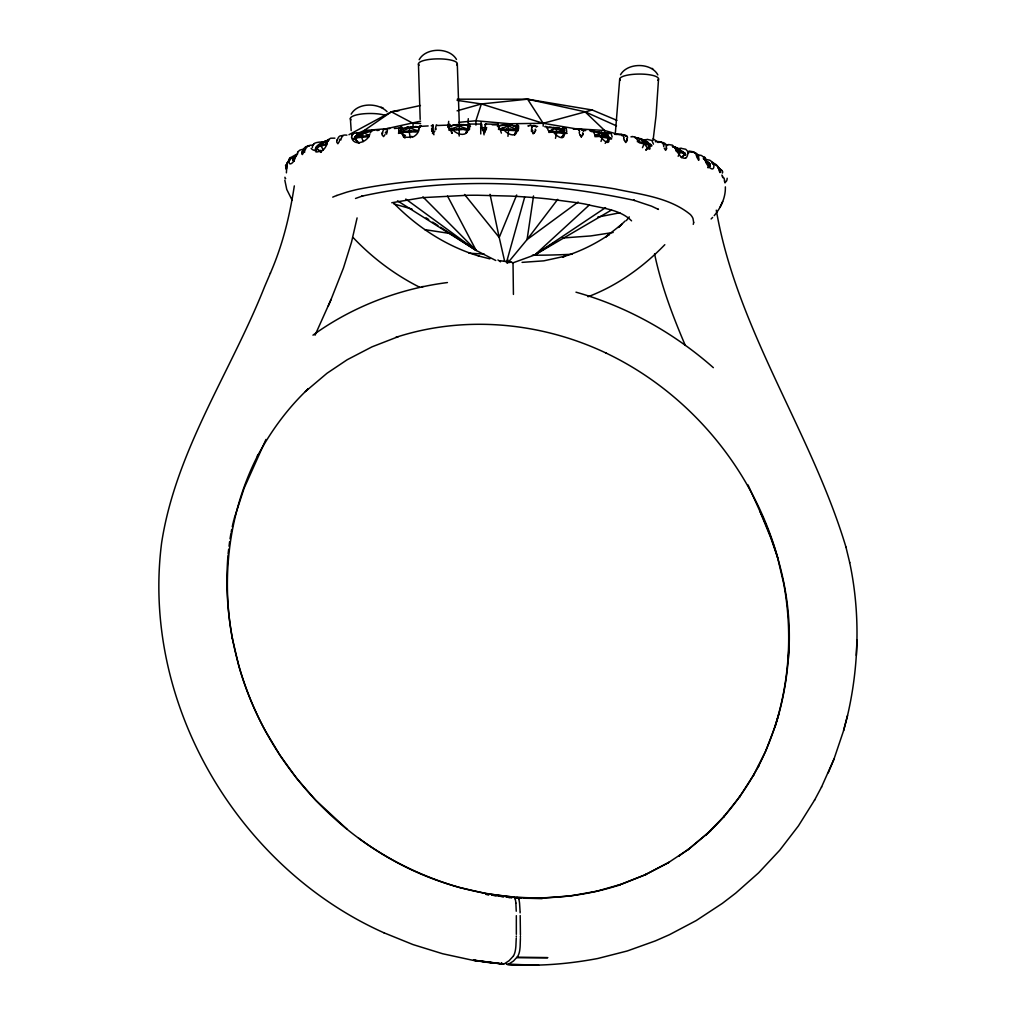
<?xml version="1.0" encoding="UTF-8"?>
<svg xmlns="http://www.w3.org/2000/svg" width="1016" height="1016" viewBox="0 0 1016 1016"><rect width="100%" height="100%" fill="white"/><g stroke="black" fill="none" stroke-linecap="round" stroke-linejoin="round"><path stroke-width="1.5" d="M520.421 934.796L520.192 915.53M520.421 935.99L520.408 937.4M666.534 148.755L665.645 150.368L664.261 148.209M582.74 134.48L582.74 134.76A8.547 7.379 1.7 0 1 582.714 135.217L581.279 136.919M725.068 182.537L724.027 177.978M516.331 934.326L516.331 915.67M520.408 938.365L520.141 946.201A15.405 4.597 -86 0 1 519.748 950.074L519.494 951.509A9.182 2.743 -86 0 1 518.757 954.126L518.554 954.646A14.846 4.432 -86 0 1 517.855 956.081L517.741 956.272A22.149 6.617 -86 0 1 517.563 956.564L513.474 961.022L508.343 964.362L538.658 965.098L507.721 964.463A22.149 6.617 -86 0 1 507.581 964.463L507.53 964.463C537.718 966.572 568.096 964.095 597.789 958.494L627.291 950.963L655.409 940.88L669.455 934.695L696.15 920.598L722.389 903.351L735.698 893.14L758.596 872.846L779.729 850.227L798.411 825.919L814.667 799.948M485.775 127.66L485.75 128.537M788.937 647.522L788.962 646.608L788.124 661.314C793.191 609.638 781.837 557.657 759.79 510.972L770.788 537.807L777.608 557.53M431.648 128.664L431.648 129.54M516.306 935.977L516.293 936.841M693.661 222.415L692.988 218.453A127.495 32.563 -0.4 0 0 690.359 214.528C669.404 197.358 640.702 194.488 615.061 188.938A240.652 61.468 -0.4 0 0 596.71 186.131C517.487 176.809 436.131 173.825 357.48 189.408A127.495 32.563 -0.4 0 0 346.354 192.291L336.766 195.478M516.255 938.174L515.899 945.871A15.405 4.547 -85.3 0 1 515.468 949.744L515.188 951.179A9.182 2.718 -85.3 0 1 514.439 953.795L514.21 954.354A14.846 4.394 -85.3 0 1 513.512 955.751M653.453 144.132L651.853 140.462L647.611 139.446M312.42 147.46L312.458 146.926A7.442 5.893 4.2 0 1 312.598 145.453M821.474 787.146L833.984 759.092L843.572 730.682L847.535 715.543C859.117 665.391 860.374 612.635 849.617 562.216M856.933 640.093L856.336 655.422M382.067 133.401L382.156 132.524M619.684 79.159L615.417 132.359M658.546 78.892L656.057 115.633L653.097 140.284M535.267 130.734L535.241 131.102A8.56 7.303 -16.5 0 1 535.241 131.559M228.003 555.333C222.885 615.747 236.436 677.316 265.189 730.593L279.946 755.218L296.824 778.497L315.671 800.214L347.129 829.272M302.146 153.086L302.171 154.191M483.908 132.613L484.238 129.667L486.385 129.692M484.962 132.639L485.204 124.523A35.09 1.676 -89.8 0 1 485.394 124.028L497.98 124.295M788.175 660.387C786.295 683.07 781.952 705.536 774.89 727.177L778.815 714.21M513.423 294.424L513.042 264.211A7.163 2.121 -85.7 0 0 512.255 262.42L500.088 260.706M285.775 167.716L285.953 166.599M626.326 220.612L629.26 216.891M507.949 136.334L508.699 128.854L507.136 124.955M228.117 553.822L228.676 549.275M229.044 546.252L229.603 541.706M435.216 129.388L436.347 124.841A35.23 5.118 87.3 0 1 437.134 125.362L437.299 125.501M612.178 137.02L611.099 133.426L607.708 132.613M698.881 159.791L698.894 158.801A8.484 5.791 51 0 0 698.703 158.407M562.153 137.477L564.248 133.579L564.553 130.226L557.759 127.686L546.519 127.483M533.527 195.961L527.075 239.573L507.568 263.169M336.868 140.665L337.045 139.763M710.095 165.849L709.6 163.639L703.313 158.496L710.133 164.351L709.409 166.903L709.968 164.084M230.022 538.848L230.924 533.451M535.165 131.648L533.121 133.858M294.322 185.89C289.573 216.573 282.715 244.729 270.332 273.279M231.191 532.105L231.712 529.425M357.099 217.907L351.523 242.151L343.446 268.021L330.962 299.695L315.049 335.191M385.407 133.032L385.585 132.143M566.75 132.004L566.318 128.626L563.804 127.762M293.192 158.585L293.865 161.239L293.192 158.585L296.113 155.6M286.296 165.799L285.75 168.148M466.408 132.944L467.043 128.816L470.446 126.505C463.321 123.787 455.155 123.774 448.158 126.898L450.863 129.108L468.973 129.261M315.582 148.247L315.506 150.203C315.316 144.145 323.939 141.935 328.689 140.081C323.685 140.64 321.234 145.733 316.471 146.863L316.484 148.095L320.751 152.387M232.245 526.758L233.782 520.116M302.4 151.575L302.679 150.647M434.924 130.988L433.248 132.829L431.813 131.039M843.572 730.682L847.535 715.543M234.124 518.808L244.119 488.15L265.976 439.445M339.484 140.665L339.903 139.141M459.321 124.663L459.181 136.055M555.473 138.328L557.022 131.369L555.333 128.283L553.669 127.381M506.463 262.484L524.637 197.269M303.797 151.981L303.936 151.473M303.657 152.476L302.336 154.597M518.541 129.057L518.617 125.781L517.246 124.854M385.051 134.569L383.578 136.589L382.143 134.988A8.484 7.29 4.8 0 1 382.105 134.531L382.067 134.163M285.712 168.91L285.915 168.25M289.509 159.842C287.274 167.589 294.805 162.763 294.983 157.594M339.217 141.63L337.871 143.751L336.779 142.253A8.496 7.074 -26.1 0 1 336.702 141.808L336.791 141.338A12.357 10.541 23.3 0 1 336.956 140.678M418.821 128.651L419.608 126.009L420.51 125.806M286.347 165.049L286.69 164.097A8.941 8.585 24 0 1 289.877 160.007M719.976 172.593L719.214 170.802M304.152 150.762L304.495 149.809M286.741 164.135L287.096 163.157M616.903 120.345L592.201 109.982L527.583 99.187L481.368 103.95L475.894 120.764L475.933 125.12M775.068 726.618L765.632 751.23L753.567 775.094L753.923 774.484L739.407 797.179L740.004 796.315L723.557 817.042L724.459 816.013L706.018 834.873C727.583 815.251 744.918 791.451 758.723 765.848L757.733 767.715C786.93 711.467 795.211 645.579 783.692 583.476L783.857 584.213L777.278 556.222C752.259 468.16 688.505 392.189 605.726 352.908L606.361 353.2C541.363 322.237 464.782 314.884 395.973 337.325L398.043 336.74L371.945 346.875L347.193 359.74L327.038 373.24L305.371 391.554L308.356 388.696C287.668 408.178 270.777 431.317 257.34 456.298L258.331 454.444C229.133 510.692 220.853 576.567 232.372 638.67L232.207 637.946L238.785 665.925C263.804 753.986 327.558 829.958 410.324 869.252L409.702 868.959C474.701 899.909 551.269 907.275 620.09 884.834L618.02 885.419L644.119 875.271L668.871 862.419M468.643 128.346L469.087 124.142M418.643 129.184L418.262 130.112M295.059 157.391L296.253 154.432L297.155 154.292M270.472 272.961L264.592 286.702C230.708 372.148 175.831 450.596 161.633 542.76C140.97 702.869 237.287 867.296 383.883 932.764L384.111 932.853M514.82 135.001L516.496 129.502L518.312 127.317L511.391 125.07L498.767 125.641M465.938 132.906L467.055 130.061L468.973 129.984M516.687 194.996L499.212 237.477L504.609 261.099M833.984 759.092L828.231 772.871M328.32 305.867L331.089 299.39M601.002 141.427L602.78 135.953L600.24 132.779L597.726 131.788L591.185 131.547M370.408 132.753L371.754 130.607L373.926 130.264M714.197 215.659C720.903 207.683 725.742 197.485 725.361 186.868M351.815 135.204L353.543 133.388L356.54 132.969M506.844 262.788L508.064 260.071M369.811 134.112C368.008 142.151 353.416 147.168 351.473 136.969M720.23 206.769L722.643 201.587M351.155 114.173C357.784 102.375 378.282 102.578 387.058 111.684M419.189 59.69C425.958 47.269 449.504 47.193 456.476 59.436M620.547 74.727C627.482 62.459 651.243 62.446 657.847 74.905M326.288 143.218L327.431 140.97M814.502 800.265L821.639 786.841M515.976 127.889L516.572 126.797L518.312 127.317M514.35 134.607L516.496 130.734L518.236 130.746L518.236 130.035L507.911 125.819L502.895 124.828L498.894 125.933M642.48 147.663L644.703 142.583L641.325 139.281L634.594 137.49M513.474 955.827L513.398 955.954A22.149 6.541 -85.3 0 1 513.22 956.247L509.181 960.628L504.038 964.032L473.672 960.196L503.479 964.133A22.149 6.541 -85.3 0 1 503.238 964.133L472.643 960.26L442.595 953.732L413.004 944.575L383.883 932.764M606.628 142.265L609.219 138.468L607.987 135.103L601.523 132.27L597.726 131.788M561.619 137.363L564.248 133.579L565.772 133.667L565.772 132.956L555.333 128.283L549.58 127.064L547.078 127.686M357.861 142.507L355.105 138.786L356.667 135.382L362.979 132.398L370.395 131.242L363.982 132.88L352.92 139.357L357.937 137.643L369.113 136.614L369.1 135.382L362.979 132.398L360.782 134.531M678.129 156.274L680.91 151.333L676.3 150.559L675.234 148.539M557.721 199.339L527.075 239.573L578.142 202.032M297.586 152.044L299.974 150.076L303.378 149.162M290.627 157.632L296.189 154.483M293.192 159.131L295.707 156.566L294.069 157.213L294.069 158.445M315.595 148.781L318.148 146.761L325.196 144.894L326.987 143.65L324.599 141.453L328.727 140.119M432.232 125.235L432.537 125.006A34.087 4.978 87.4 0 1 433.375 125.514L431.228 125.781M646.036 150.266L650.075 145.39L650.075 144.145L641.337 138.811L637.959 138.151M605.168 143.345L609.219 138.468L611.556 138.976M698.665 160.325L696.963 157.34M328.371 139.586L330.759 138.201L334.912 138.163M354.762 137.452L356.667 135.382L359.41 134.823M645.884 149.746L650.075 145.39L651.751 145.987M711.137 218.961L712.622 217.424M681.634 157.658L684.822 154.407L684.809 153.175L676.694 147.828L672.503 146.494L676.694 147.828L684.555 154.369M313.792 144.12C314.452 141.834 325.641 141.516 321.64 142.735M293.116 159.309L296.151 156.248M664.82 244.691C643.166 267.056 617.207 285.712 587.985 296.748M724.992 182.829L724.357 180.823M707.707 833.463L710.692 830.605L689.026 848.919L667.995 862.902L668.706 862.47L645.681 874.573L646.316 874.268L622.49 883.869L596.557 891.286L597.243 891.134L570.789 895.871L543.814 897.979L515.772 897.623M625.119 221.018L618.325 227.482L621.703 224.333L605.625 236.995L609.448 234.366C595.097 244.196 579.285 251.904 562.597 256.921L564.756 256.273L543.789 260.845L522.072 262.369M706.336 834.555L707.263 833.692L687.946 849.719L689.432 848.601L678.663 856.209L679.513 855.637M512.94 262.852L534.911 254.864L589.432 204.876M681.444 157.493L684.822 154.407L685.635 155.08M707.86 167.602L710.133 165.583L707.847 167.488M317.64 147.142L325.907 140.945M354.584 137.02L356.667 135.382M528.879 125.793L527.875 125.946M312.966 335.166C352.4 306.667 399.212 288.709 447.434 282.55M357.162 133.617L364.134 130.543L391.376 111.823L420.434 105.512M611.518 210.02L534.911 254.864L605.574 207.62M411.696 126.809L398.513 132.867M534.911 254.864L554.914 242.202M534.289 133.223L532.994 133.058L532.117 131.483M316.471 146.863L320.865 144.412M348.971 134.709L391.376 111.823L399.059 110.693M383.756 129.007L387.071 129.286L384.899 129.54M387.274 128.613L389.75 128.6M363.195 141.605L361.29 136.119L363.982 132.88L366.687 131.826M509.219 262.56L511.086 261.938M511.556 897.636L513.22 897.128M404.673 128.41L407.556 127.127L420.319 127.127M564.248 133.579L552.983 132.055L548.831 132.423L548.818 131.178L557.759 127.686L564.553 130.226M467.055 130.061L463.029 129.464L449.034 130.34L449.021 129.629L463.614 124.587L469.964 126.022M498.462 129.451L511.391 125.07L516.572 126.797M709.397 166.192L708.762 167.678M342.722 135.446L344.272 135.077A24.028 14.859 77.5 0 1 345.288 135.039L346.431 135.103A45.847 28.346 77.5 0 1 346.888 135.153M403.695 137.211L400.736 129.667L407.556 127.127L417.195 130.619L417.208 131.851L405.079 132.093L398.513 133.413M306.464 146.634L308.216 146.152A22.784 19.228 65.2 0 1 309.435 145.974M308.318 145.783L310.426 145.237A23.546 19.863 64.9 0 1 311.455 145.11M545.351 126.365L546.798 126.759L548.322 130.607M355.511 198.463L362.775 195.885L361.848 196.177C451.129 176.466 545.529 181.229 634.53 200.431L633.603 200.177L651.599 206.184L658.457 209.423L657.682 208.953M292.214 158.382L293.421 158.013M355.105 137.554L369.1 135.382M448.158 126.898L455.041 124.739L467.043 128.816M364.134 130.543L386.321 128.74L420.624 121.171M457.073 110.833L481.368 103.95L543.166 123.292L575.259 128.702L604.609 130.48L619.646 134.823M619.836 212.776L597.789 217.081M592.201 109.982L543.166 123.292L509.638 123.749L475.894 120.764L458.826 122.339M391.782 202.743L422.288 197.65L467.487 195.288A173.38 44.285 -0.4 0 1 477.507 195.237L510.337 196.075A201.384 51.435 -0.4 0 1 548.577 198.971L577.672 202.806A173.393 44.298 -0.4 0 1 585.851 204.229C601.18 208.255 619.823 209.093 631.558 220.84M400.736 129.667L403.238 129.057M323.304 149.911L320.51 144.996L325.184 144.17M401.549 131.788L417.195 130.619M563.88 127.749L563.956 127.724A47.257 16.789 88.8 0 0 562.483 128.435M613.156 232.474L590.766 235.928L562.496 238.011M352.12 134.582L352.768 134.455M501.383 133.121L500.456 130.264L502.488 129.87L516.496 130.734M590.499 130.429L592.976 130.975L594.957 134.823M357.403 133.579L358.75 133.337M421.691 286.766L423.253 286.512M377 130.531L379.133 130.251M498.335 127.838L500.444 129.032L516.496 129.502M394.322 128.511L399.593 128.003M594.868 136.652L598.945 136.462L609.219 138.468M632.117 136.474L635.546 137.16L638.01 141.122M401.104 127.864L402.615 127.724M548.818 131.178L564.248 132.347M421.246 126.34L428.155 125.933M572.351 254.241L568.02 254.445A216.484 55.296 -0.4 0 1 541.325 255.181L536.867 255.219M480.543 127.813L486.677 127.559M437.883 125.476L449.821 125.057M668.465 144.513L672.427 145.161L674.942 147.968M603.25 133.655L601.523 132.27L594.855 135.407L602.78 135.953L611.556 138.43M689.102 151.841L694.627 152.476M468.922 124.714L470.09 124.701M457.302 99.2L527.583 99.187L585.025 111.773L616.509 125.882M468.998 124.041L480.174 124.066M480.974 124.689L481.419 124.498A33.934 1.6 -89.6 0 1 481.609 124.016L482.143 128.524M485.153 124.714L485.927 124.714M681.05 148.336L685.787 149.263L688.226 152.019A7.887 5.982 10 0 1 688.365 152.718M523.913 898.246L542.392 898.462L524.116 898.157M391.376 111.823L413.029 123.317L420.599 123.431M492.163 124.79L496.824 124.866M516.496 898.017L521.068 898.093M642.366 140.983L641.337 138.811L637.337 141.668L644.703 142.583L651.739 145.453M517.97 125.501L516.445 125.438L516.458 126.479M650.075 145.39L639.318 142.799L639.318 142.088M342.951 135.687L342.494 135.674A23.228 14.376 77.7 0 0 341.071 135.725L339.788 136.081A8.941 5.524 77.6 0 0 337.375 140.03M507.492 964.463L507.416 964.451A14.846 4.432 -86 0 1 506.705 964.184M688.962 151.041L692.607 151.663A8.954 7.353 -67.9 0 1 696.608 155.435M537.616 126.467L532.575 125.984A35.128 7.645 -87.1 0 1 533.73 125.476M697.484 154.673L701.523 155.512L703.936 157.455M705.142 159.296L709.74 160.198L712.762 162.382M562.47 128.257L565.391 128.511M573.354 129.248L574.497 129.159A33.998 12.725 -84.2 0 1 576.656 128.702L577.444 129.007M579.006 129.819L578.002 129.502A35.141 13.183 -84.4 0 1 579.996 129.057L580.949 129.35M581.495 130.086L585.749 130.543M503.085 964.12L503.123 964.133A14.846 4.394 -85.3 0 1 502.387 963.854M684.822 154.407L683.222 153.086L676.313 151.27L676.3 150.559L680.771 156.731M505.981 897.039L510.032 897.547M449.948 233.489L424.701 229.616M513.461 897.141L486.55 893.686L459.461 887.501C423.253 876.986 388.772 860.488 358.457 838.01M488.81 894.69L485.8 894.283L488.671 894.677M491.82 895.096L503.86 896.709M506.87 897.115L511.378 897.725M491.592 895.083L495.986 895.68M498.907 896.087L503.288 896.683M605.777 133.058L609.829 133.629M457.086 100.343L481.368 103.95M473.304 960.272L491.274 962.952M614.502 134.315L617.08 134.48A33.947 17.869 -80.9 0 1 620.116 134.137L621.208 134.48M621.297 135.395L622.757 135.636M625.488 136.093L627.393 136.423M604.101 134.353L607.987 135.103M643.585 141.224L647.243 141.935M712.572 163.728L714.159 164.122M646.138 140.043L644.944 139.789A47.066 30.899 -86.2 0 1 647.471 139.497M708.292 163.538L706.222 161.747L708.279 162.306L708.292 163.538L709.968 164.795M593.915 131.305L600.24 132.779L609.219 137.236M411.975 209.042L394.068 204M419.71 127.432L415.849 126.505L410.324 127.724L408.953 130.81L410.337 137.77M489.852 258.864L478.333 255.905L478.968 256.07C446.469 246.342 417.22 227.216 393.598 203.035M635.94 137.846L641.325 139.281L650.075 144.145M672.541 146.533L676.694 147.828M575.983 292.176C626.732 306.438 673.849 332.842 713.359 367.665M677.926 148.514L680.275 149.314M680.91 151.333L684.809 153.175L685.635 154.546M565.772 132.956L567.144 133.426M663.118 142.659L661.391 142.278A35.23 23.863 -76.4 0 0 657.797 142.443M660.387 141.999L658.965 141.643A34.061 23.063 -76.2 0 0 655.32 141.757M713.943 163.462L711.987 162.877A23.266 21.78 -45.4 0 0 711.594 162.801M624.408 134.988L623.062 134.671A35.077 18.491 -81.1 0 0 621.259 134.785M717.728 167.742L718.642 168.173M383.311 108.191L381.089 107.137M652.043 68.389L652.755 68.732M495.795 260.49L476.148 250.431L397.497 200.838M684.809 153.175L675.234 147.333M419.862 287.337C394.906 274.841 372.3 257.835 353.136 237.566M432.422 133.287L433.438 133.833M449.44 124.511L448.589 125.666L449.009 128.689M718.82 168.275L720.115 169.24M426.072 217.818L428.701 219.532M432.664 222.11L437.934 225.539M440.563 227.254L476.148 250.431L447.548 196.075M653.123 138.773L656.971 141.465M497.942 259.969L500.507 261.823M405.79 199.047L476.148 250.431L422.935 196.901M530.581 125.552L530.123 125.324A34.011 7.379 -87 0 0 528.879 125.832M316.484 148.095L321.031 152.184M585.025 111.773L604.609 130.48L604.647 134.836M498.208 124.231L499.3 128.499M355.105 138.786L359.067 143.243M464.553 194.462L499.212 237.477L490.03 194.31M401.549 133.02L404.952 138.062M527.583 99.187L543.166 123.292L543.192 126.187M292.151 200.216L286.753 189.433L284.823 180.175M450.863 129.108L452.234 133.147M748.017 484.924L759.981 511.391M685.305 345.44C672.63 315.798 661.149 285.445 654.558 253.809M718.236 167.704L718.604 168.669M722.173 172.441L722.427 173.101M696.366 155.6L696.709 156.528M698.348 156.388L698.627 157.29M663.499 145.72L663.791 146.634M518.795 899.3L519.074 900.278A13.945 4.166 -86 0 1 519.557 903.338L520.04 910.831M515.15 899.02L515.417 899.998A13.945 4.128 -85.3 0 1 515.849 903.059M450.875 130.353L451.79 133.21M719.531 169.558L719.188 168.618A8.941 8.293 -7 0 0 714.845 164.541M713.791 164.325C715.01 174.993 705.206 164.643 705.117 159.436A46.52 43.548 -76 0 0 704.494 159.296M846.049 547.433L845.934 547.002C811.2 431.66 737.006 329.997 716.293 210.172M666.166 146.368L666.382 147.257M623.646 138.062L624.205 140.132M398.831 131.559L398.678 130.848M482.397 130.023L484.022 131.889L485.559 130.048A8.572 6.972 -32.8 0 0 485.724 129.667M845.934 547.002L849.719 562.648M579.196 132.499L579.387 133.388M626.77 138.557L626.923 139.446M688.429 152.718L688.518 153.416M449.237 126.403L449.428 127.495M719.899 171.094L720.027 172.187M531.762 129.87L531.622 128.981M582.625 132.842L582.727 133.718M431.698 130.213L431.749 130.683A8.496 6.985 28.2 0 0 431.902 131.039M515.861 903.046L516.255 911.238M535.241 129.172L535.28 130.061M350.368 118.593L351.193 130.594M666.521 148.399L666.496 148.031A12.383 10.706 1.8 0 0 666.318 147.269M459.346 125.438L457.302 63.703M420.18 119.405L418.452 63.97M520.078 911.758L520.116 912.863M709.041 163.055L709.041 163.766M707.339 162.103L707.352 162.814M685.317 153.937L685.33 154.648M684.111 152.933L684.111 153.645M682.142 152.006L682.142 152.718M679.513 151.206L679.526 151.93M651.002 144.869L651.002 145.593M648.97 143.967L648.97 144.678M646.265 143.167L646.265 143.891M643.014 142.545L643.026 143.256M610.476 137.909L610.476 138.621M607.809 137.109L607.809 137.82M604.571 136.462L604.571 137.185M600.9 136.004L600.913 136.716M596.913 135.725L596.925 136.436M562.597 132.283L562.597 133.007M558.965 131.801L558.965 132.512M555.028 131.496L555.028 132.22M550.901 131.407L550.901 132.118M514.655 129.515L514.655 130.226M510.731 129.197L510.731 129.908M506.641 129.07L506.641 129.794M502.488 129.159L502.488 129.87M500.444 129.032L500.456 130.264M465.061 128.93L465.061 129.642M460.947 128.803L460.959 129.515M456.819 128.88L456.832 129.591M452.793 129.159L452.793 129.87M415.125 130.848L415.138 131.559M413.029 123.317L413.055 127.66M410.985 130.937L410.985 131.661M406.984 131.242L406.997 131.953M403.263 131.724L403.263 132.448M399.961 132.398L399.961 133.109M367.055 135.75L367.055 136.462M363.131 136.119L363.131 136.83M359.562 136.665L359.562 137.389M356.438 137.389L356.451 138.113M353.924 138.252L353.936 138.976M321.932 144.856L321.932 145.567M319.253 145.669L319.253 146.393M317.221 146.609L317.221 147.333M315.925 147.637L315.938 148.349M294.792 156.959L294.792 157.683M293.535 157.975L293.535 158.699M293.395 160.096L293.395 160.807M293.053 159.042L293.129 160.553M398.615 130.162L399.377 127.724L401.244 127.203A46.85 15.456 -85.8 0 1 402.641 127.495M351.015 119.85A19.431 4.966 -0.4 0 1 361.366 114.033A19.431 4.966 -0.4 0 1 385.394 115.392M620.217 80.302A19.431 4.966 -0.4 0 1 639.483 74.066A19.431 4.966 -0.4 0 1 657.809 80.251M419.1 65.227A19.431 4.966 -0.4 0 1 437.782 58.877A19.431 4.966 -0.4 0 1 456.692 64.948M589.813 130.81A47.307 18.148 -76.1 0 1 590.474 130.619M607.454 135.496A9.931 3.277 55.9 0 1 607.365 142.405A9.931 3.277 55.9 0 1 599.148 134.379M605.777 133.172A47.219 23.927 -88.8 0 1 607.708 132.677M604.952 133.388A9.677 3.708 -84.9 0 1 604.863 135.255M605.269 135.293A9.068 5.906 -82.9 0 1 605.079 136.538M630.936 136.868A47.003 24.854 -71.3 0 1 632.079 136.652M647.598 141.719A10.02 1.969 59.8 0 1 649.389 149.212A10.02 1.969 59.8 0 1 642.557 140.716M644.335 139.954A9.614 5.347 -81.2 0 1 644.207 141.796M665.963 145.021A46.863 31.204 -63.4 0 1 668.414 144.742M674.942 147.739A7.823 1.765 67.5 0 1 675.272 148.336M685.47 158.153A10.859 6.236 69.9 0 1 680.796 156.604M687.832 153.01A10.211 5.931 68.8 0 1 685.546 158.318M677.939 148.59A46.85 37.681 -83 0 1 681.038 148.374M677.342 148.603A9.639 6.82 -76.1 0 1 677.253 149.86M704.139 157.086A7.404 5.143 80.4 0 1 704.609 157.721M704.748 157.251A7.531 4.293 73.2 0 1 705.714 158.864M712.597 163.106A7.48 5.055 31.7 0 1 713.27 164.338M712.546 162.496A7.379 5.893 12.9 0 1 712.965 163.043M720.217 169.101A7.328 6.845 -79.4 0 1 721.043 169.977M721.093 169.901A7.29 6.299 80 0 1 721.589 170.586M721.855 170.307A7.442 5.652 72.1 0 1 722.808 172.187M727.177 178.257A10.592 4.369 68.6 0 1 724.802 182.169M722.262 176.517A7.455 3.365 49.7 0 1 723.011 177.813M722.49 176.073A7.303 4.928 39.5 0 1 722.795 176.505M721.83 175.07A7.303 5.956 31.1 0 1 722.198 175.451M285.699 178.524A12.383 1.397 -83.5 0 1 284.925 177.229M286.398 172.847A10.681 1.346 -83.1 0 1 286.753 168.453M286.601 168.44A7.455 5.029 -68.6 0 1 287.299 166.84M286.944 166.573A7.303 6.325 -71.8 0 1 287.249 166.103M289.877 158.28A7.252 5.994 -17.1 0 1 290.347 157.505M288.989 159.906A7.404 5.41 -29.3 0 1 289.496 158.28M297.053 154.927A7.391 2.642 -67.9 0 1 297.688 153.607M297.459 153.048A7.252 4.42 -73.4 0 1 297.84 152.438M322.326 143.853A9.601 8.319 69.5 0 1 322.237 142.088M313.195 144.932A7.315 6.02 42.1 0 1 313.766 144.107M312.826 145.504A7.29 5.944 23 0 1 313.106 144.882M316.382 150.724A10.681 7.353 -31.7 0 1 311.137 148.336M320.916 150.279A12.395 7.29 -68.1 0 1 315.874 151.905M327.266 143.459A10.604 6.121 -68.1 0 1 320.878 151.562M327.635 141.745A7.303 2.286 -71.8 0 1 327.914 141.211M328.041 141.008A7.341 3.378 -79.2 0 1 328.536 140.195M356.54 132.931A46.495 26.734 -87.4 0 1 358.762 133.223M357.67 135.738A9.614 6.312 80.7 0 1 357.556 132.944M351.955 135.293A7.379 5.004 48.8 0 0 351.815 135.865A7.493 5.347 34.4 0 0 351.815 137.02M371.818 130.365A7.518 1.334 -60.5 0 1 371.869 131.039M373.85 129.921A46.507 17.907 73.1 0 1 374.904 130.099M358.775 136.817A9.03 7.099 80.9 0 1 358.559 135.649M401.257 130.124A9.639 4.153 85.9 0 1 401.269 126.733M398.818 130.886A7.874 5.042 38.3 0 1 398.729 130.2M405.384 135.471A10.198 7.531 19.8 0 1 399.872 131.229M411.861 136.385A10.859 9.741 -34.9 0 1 404.736 136.931M418.935 130.238A10.097 8.992 -35.7 0 1 412.128 137.325M418.973 128.537A7.823 2.578 -57 0 1 418.795 129.083M420.446 125.438A46.863 7.633 79.1 0 1 421.145 125.705M433.934 134.772A9.703 2.54 89.5 0 1 433.159 125.286M449.466 124.282A47.053 5.397 -84.1 0 1 449.885 124.511M448.323 127.61A9.614 2.146 89.4 0 1 448.716 121.336M467.83 128.194A10.02 6.617 35 0 1 462.255 134.391A10.02 6.617 35 0 1 451.421 128.156M469.544 129.375A47.015 1.384 83.2 0 1 469.468 128.003M468.262 127.495A9.614 0.902 87.4 0 1 468.3 118.681M480.759 133.972A9.703 0.686 -87.6 0 1 481.152 121.831M497.421 126.378A47.219 3.251 -82 0 1 497.815 125.387M516.331 128.575A9.931 5.575 44.6 0 1 512.635 134.912A9.931 5.575 44.6 0 1 502.412 127.965M516.484 125.819A47.307 9.385 86.3 0 1 517.182 125.108M515.861 126.822A9.677 1.359 -89.6 0 1 515.861 127.381M516.318 127.292A9.652 2.832 -88.9 0 1 516.318 127.749M484.06 134.849A9.665 1.168 -89.5 0 1 483.756 131.762M544.906 126.86A47.244 10.973 -79.5 0 1 545.313 126.632M563.245 131.077A9.906 4.47 51.1 0 1 561.353 137.643A9.906 4.47 51.1 0 1 552.018 130.112M562.305 128.41A9.627 2.146 -87.7 0 1 562.305 129.388M561.886 129.477A9.677 2.921 -87 0 1 561.873 130.137M562.305 130.112A9.639 4.305 -86.2 0 1 562.28 130.569M577.482 128.689A8.954 3.353 -84.2 0 1 579.59 131.737M580.784 135.255A12.509 2.248 71.9 0 1 580.657 134.734M579.984 134.95A8.56 4.763 58.6 0 1 579.882 134.582M581.279 136.931A2.769 1.791 54.5 0 1 580.212 135.001M583.032 133.629A12.471 10.033 -35.3 0 1 583.095 134.315M581 129.172A8.954 4.597 -72.9 0 1 583.565 131.572M530.593 125.286A8.954 1.943 -87 0 1 531.99 127.47M532.892 131.178A12.471 4.128 68.5 0 1 532.765 130.594M532.27 131.407A8.547 5.664 52 0 1 532.168 131.039M535.762 129.883A12.509 9.22 -46.7 0 1 535.788 130.569M534.314 125.578A8.954 3.315 -76.8 0 1 536.219 127.102M531.724 126.644A9.716 2.083 -87.1 0 1 531.406 131.42M483.07 129.565A12.421 5.931 64 0 1 482.968 128.943M482.536 130.035A8.509 6.413 42.6 0 1 482.448 129.667M486.397 128.232A12.535 8.026 -55.4 0 1 486.385 128.943M485.546 124.549A8.954 1.867 -80.2 0 1 486.435 124.041M432.181 130.112A8.941 1.308 87.4 0 1 432.435 126.581M432.346 130.416A12.383 7.658 57.5 0 1 432.27 129.781M436.055 128.841A12.573 6.337 -62.5 0 1 435.991 129.565M386.702 129.515A9.703 4.635 85.7 0 1 386.715 129.134M382.6 133.109A8.941 3.302 83.6 0 1 383.819 129.273M382.473 134.163A12.357 9.296 46.3 0 1 382.46 133.515M386.525 131.813A12.598 3.912 -68.6 0 1 386.41 132.601M386.639 134.112A8.954 1.93 -86.9 0 1 387.452 130.175M340.83 140.043A8.954 4.356 88.8 0 1 342.811 135.839M302.832 150.724A8.941 7.544 65.1 0 1 306.4 146.494M301.993 152.248A12.421 10.757 -16.8 0 1 302.12 151.536M301.993 153.137A8.534 5.88 -50.9 0 1 302.019 152.768M304.622 152.273A12.509 3.772 -78.9 0 1 304.787 151.676M305.118 150.19A8.941 6.782 82.4 0 1 308.331 145.809M285.509 165.799A12.509 9.322 -48.6 0 1 285.699 165.036M286.499 165.887A8.534 2.692 -78.8 0 1 286.588 165.506M287.147 165.164A12.408 7.811 -82.7 0 1 287.337 164.478M287.274 163.233A8.941 8.42 67.4 0 1 290.97 158.725M713.969 163.398A8.954 8.382 -45.4 0 1 718.363 167.653M719.239 168.186A12.586 8.077 83.8 0 1 719.506 168.986M719.62 170.637A8.484 4.128 62.1 0 1 719.696 170.993M718.985 169.583A12.344 8.928 47.4 0 1 719.188 170.244M697.293 155.486A12.586 4.978 80.6 0 1 697.586 156.312M698.335 157.328A12.357 10.3 26.2 0 1 698.513 157.988M694.614 152.502A8.941 7.798 -43.7 0 1 698.729 156.172M660.438 141.796A8.954 6.058 -76.3 0 1 663.816 145.44M663.753 143.535A12.573 2.21 77.8 0 1 664.096 144.45M666.433 148.387A8.496 6.718 37 0 1 666.458 148.742M663.13 142.596A8.941 6.883 -59.5 0 1 666.813 145.885M621.259 134.214A8.954 4.712 -80.9 0 1 624.014 137.605M624.561 140.576A8.572 3.632 63.9 0 1 624.446 140.208M624.827 140.653A2.769 1.46 60.9 0 0 625.78 142.545L626.986 140.945A8.509 7.188 20.4 0 0 626.948 140.576M627.05 139.421A12.421 10.554 -19.3 0 1 627.151 140.094M624.446 134.849A8.954 5.791 -67.6 0 1 627.609 137.757M536.867 255.168A249.263 63.678 -0.4 0 1 532.435 255.181M484.124 254.051A249.263 63.678 -0.4 0 1 468.96 253.187M693.649 222.415A114.668 29.286 -0.4 0 1 693.242 224.346M332.74 197.129A113.665 29.032 -0.4 0 1 336.791 195.491M513.22 897.293A11.468 3.391 -85.3 0 1 515.188 898.868M502.145 963.638A9.182 2.718 -85.3 0 1 501.548 962.66M506.463 963.955A9.182 2.743 -86 0 1 506.235 963.676M516.827 897.56A11.468 3.429 -86 0 1 518.833 899.135M538.251 965.175L519.532 965.086L538.251 965.175M547.624 957.669L516.941 957.466L547.624 957.669"/></g></svg>
